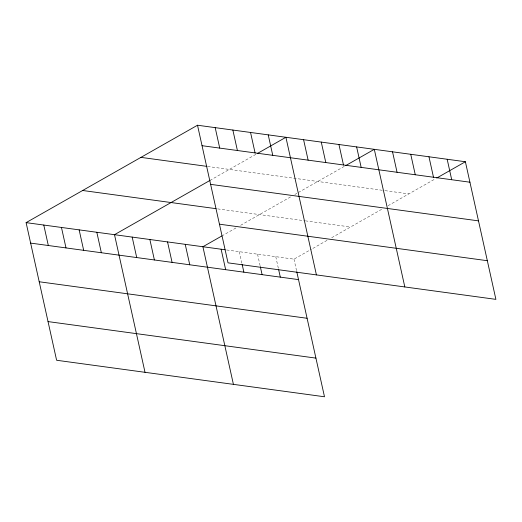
<?xml version="1.0" encoding="UTF-8"?>
<svg xmlns="http://www.w3.org/2000/svg" width="522" height="522" viewBox="0 0 522 522"><rect width="100%" height="100%" fill="white"/><g stroke="black" fill="none" stroke-linecap="round" stroke-linejoin="round"><path stroke-width="0.39" stroke-dasharray="2.61 1.96" d="M209.916 180.462L256.576 153.944M221.759 236.022L236.427 227.69M240.616 225.308L291.38 196.455M294.852 194.484L296.933 193.303M298.316 192.514L344.279 166.394M226.665 249.973L293.984 259.153L311.445 249.229M312.841 248.439L327.503 240.1M331.692 237.719L382.463 208.872M388.016 205.714L435.361 178.811M207.645 166.466L384.277 190.543M385.066 190.647L408.824 193.89M217.681 208.898L304.613 220.747M305.403 220.852L350.549 227.005M293.984 259.153L296.777 271.747M275.773 256.667L278.389 268.478M257.555 254.188L260.171 265.992M239.337 251.702L241.954 263.506"/><path stroke-width="0.78" d="M296.777 271.747L324.495 396.772L56.611 360.258L26.1 222.633L197.505 125.228L465.389 161.742L495.9 299.367L228.016 262.847L197.505 125.228M209.916 180.462L114.501 234.685L145.012 372.303M257.274 153.546L285.906 137.279L316.417 274.898M221.759 236.022L202.901 246.736L233.412 384.355M345.675 165.598L374.307 149.331L404.818 286.95M436.757 178.015L465.389 161.742M202.04 145.69L469.924 182.211M140.94 157.37L206.843 166.355M210.614 184.357L478.498 220.871M82.665 190.491L216.069 208.676M219.442 224.186L487.326 260.706M26.1 222.633L225.08 249.757M30.635 243.102L298.525 279.616M39.209 281.763L307.093 318.276M48.037 321.591L315.927 358.112M447.171 159.262L451.713 179.725M428.96 156.776L433.495 177.245M410.742 154.297L415.277 174.759M392.524 151.811L397.059 172.28M356.63 146.917L361.165 167.386M338.948 144.509L343.483 164.972M321.265 142.101L325.806 162.564M303.589 139.687L308.124 160.156M268.223 134.865L272.765 155.334M250.547 132.457L255.082 152.92M278.559 269.261L280.307 277.13M232.864 130.05L237.399 150.512M260.347 266.781L262.09 274.65M215.188 127.636L219.723 148.104M242.13 264.295L243.872 272.164M221.119 249.216L225.661 269.685M185.225 244.322L189.76 264.791M167.542 241.914L172.084 262.383M149.866 239.507L154.401 259.969M132.183 237.092L136.718 257.561M96.824 232.277L101.359 252.739M79.142 229.863L83.677 250.332M61.459 227.455L66 247.917M43.783 225.047L48.318 245.51"/></g></svg>
